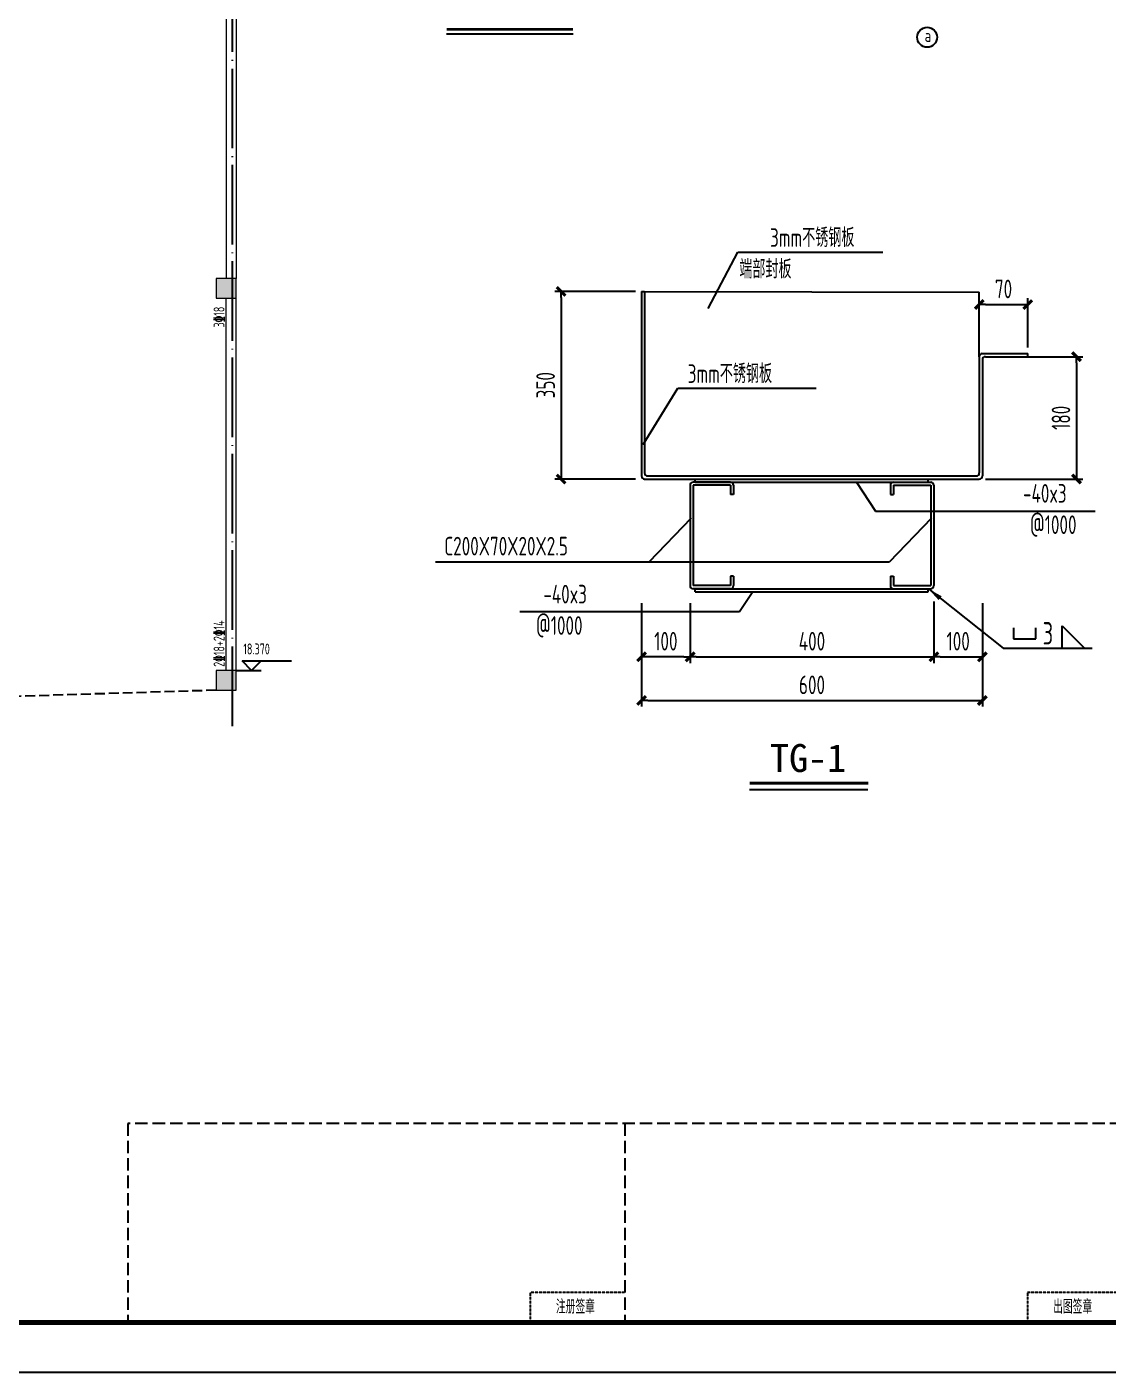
# Model space of a CAD drawing. Extents: x -2331248 to -1198620, y -977263 to -545844.
# Drawn here: x -1379791 to -1352608, y -855128 to -821323 of the extents above; entities that cross this region are included whole.
import ezdxf
from ezdxf.enums import TextEntityAlignment as Align

# ---------------------------------------------------------------- set-up
doc = ezdxf.new("R2010")
doc.units = 0
doc.header["$LTSCALE"] = 1000
doc.header["$MEASUREMENT"] = 0
doc.linetypes.add('DASH', pattern=[0.35, 0.25, -0.1])
doc.linetypes.add('DOTE', pattern=[2.42, 2, -0.2, 0.02, -0.2])
doc.layers.get('0').update_dxf_attribs({"linetype": 'CONTINUOUS'})
doc.layers.get('DEFPOINTS').update_dxf_attribs({"linetype": 'CONTINUOUS'})
for name, color, linetype in [('COLU', 3, 'CONTINUOUS'), ('DIM', 3, 'CONTINUOUS'), ('DOTE', 1, 'DOTE'), ('NUM', 7, 'CONTINUOUS'), ('PUB_TITLE', 4, 'CONTINUOUS'), ('TEXT', 7, 'CONTINUOUS'), ('t图框', 222, 'CONTINUOUS'), ('WELD', 7, 'CONTINUOUS'), ('构件', 74, 'CONTINUOUS'), ('柱涂实', 54, 'CONTINUOUS'), ('粗实线', 7, 'CONTINUOUS'), ('细实线', 112, 'CONTINUOUS')]:
    doc.layers.add(name, color=color, linetype=linetype)
for name, color, linetype, lineweight in [('S_Beam', 4, 'CONTINUOUS', 18), ('S_BeamDimLocalVer', 7, 'CONTINUOUS', 25), ('S_Cl', 2, 'CONTINUOUS', 9)]:
    doc.layers.add(name, color=color, linetype=linetype, lineweight=lineweight)
doc.styles.add('HZTXT', font='tssdeng.shx', dxfattribs={"width": 0.7, "bigfont": 'tssdchn.shx'})
doc.styles.get("Standard").update_dxf_attribs({"font": 'txt.shx', "height": 3, "bigfont": 'hztxt.shx'})
doc.styles.add('TSSD_DIMENSION', font='Tssdeng.shx', dxfattribs={"width": 0.7, "bigfont": 'hztxt.shx'})
doc.styles.add('TSSD_Label', font='Tssdeng.shx', dxfattribs={"width": 0.7, "bigfont": 'hztxt.shx'})
doc.styles.add('TSSD_REIN', font='Tssdeng.shx', dxfattribs={"width": 0.7, "bigfont": 'hztxt.shx'})
doc.styles.add('房间名称', font='SIMPLEX', dxfattribs={"width": 0.7, "bigfont": '0HZTXT'})
doc.styles.add('黑体', font='SIMHEI.TTF', dxfattribs={"width": 1.4})
doc.dimstyles.new('TSSD_125_125', dxfattribs={"dimscale": 1.25, "dimtxt": 300, "dimasz": 100, "dimexe": 100, "dimexo": 100, "dimgap": 100, "dimtad": 1, "dimdec": 0, "dimzin": 0, "dimdsep": 46, "dimtxsty": 'TSSD_DIMENSION', "dimblk": '_TSDBK', "dimblk1": '_TSDBK', "dimblk2": '_TSDBK', "dimsah": 1, "dimcen": 0, "dimclrt": 7, "dimadec": 0, "dimazin": 0, "dimtfac": 1, "dimtdec": 0, "dimtix": 1, "dimtmove": 2, "dimatfit": 3, "dimldrblk": '_TSDBK', "dimfxl": 1, "dimtolj": 1, "dimtzin": 0, "dimarcsym": 0})
doc.dimstyles.new('TSSD_LEADER_STYLE_300.0', dxfattribs={"dimtxt": 0.18, "dimasz": 300, "dimexe": 0.18, "dimexo": 0.0625, "dimgap": 0.09, "dimtad": 0, "dimtih": 1, "dimtoh": 1, "dimdec": 4, "dimzin": 0, "dimdsep": 46, "dimtxsty": 'Standard', "dimcen": 0.09, "dimadec": 0, "dimazin": 0, "dimtfac": 1, "dimtdec": 4, "dimtofl": 0, "dimtmove": 0, "dimatfit": 3, "dimfxl": 1, "dimtolj": 1, "dimtzin": 0, "dimarcsym": 0})

# ---------------------------------------------------------------- blocks, each defined once
blk = doc.blocks.new('ASDDA')
at = {"layer": 't图框', "linetype": 'DASH'}
for p, q in [((-295866, 3065618), (-315866, 3065618)), ((-315866, 3065618), (-315866, 3061618)), ((-305866, 3065618), (-305866, 3061618))]:
    blk.add_line(p, q, dxfattribs=at)
at = {"layer": 't图框', "linetype": 'DASH', "ltscale": 0.01}
for p, q in [((-307773, 3062218), (-307773, 3061618)), ((-305866, 3062218), (-307773, 3062218)), ((-295866, 3062218), (-297772, 3062218)), ((-297772, 3062218), (-297772, 3061618))]:
    blk.add_line(p, q, dxfattribs=at)
at = {"layer": 't图框'}
blk.add_line((-315866, 3061618), (-273366, 3061618), dxfattribs=at)
at = {"style": '房间名称', "width": 0.7}
for s, p in [('注册签章', (-307254, 3061794)), ('出图签章', (-297254, 3061794))]:
    blk.add_text(s, height=280, dxfattribs=at).set_placement(p)
blk = doc.blocks.new('A$C0A29128D')
blk.add_circle((13018.8, -4675), 200)
at = {"layer": 'NUM', "const_width": 50}
blk.add_lwpolyline([(5896.4, -4514.8), (3353.4, -4514.8)], dxfattribs=at)
at = {"layer": 'NUM'}
blk.add_lwpolyline([(5896.4, -4614.8), (3353.4, -4614.8)], dxfattribs=at)
at = {"style": 'HZTXT', "width": 0.8}
blk.add_text('a', height=250, dxfattribs=at).set_placement((12967.5, -4767.1))
blk = doc.blocks.new('_TSDBK')
blk.add_line((-1, 0), (0, 0))
at = {"const_width": 0.5}
blk.add_lwpolyline([(-0.7, -0.7), (0.7, 0.7)], dxfattribs=at)
blk = doc.blocks.new('*D1279')
at = {"color": 0, "linetype": 'ByBlock'}
for p, q in [((467822, -2431781), (467822, -2432985)), ((472725, -2431748), (472725, -2432985)), ((467947, -2432860), (472600, -2432860))]:
    blk.add_line(p, q, dxfattribs=at)
at = {"layer": 'DEFPOINTS', "color": 0, "linetype": 'ByBlock'}
for p in [(467822, -2431656), (472725, -2431623), (472725, -2432860)]:
    blk.add_point(p, dxfattribs=at)
at = {"color": 0, "linetype": 'ByBlock', "xscale": 125, "yscale": 125, "zscale": 125, "rotation": 180}
blk.add_blockref('_TSDBK', (467822, -2432860), dxfattribs=at)
at = {"color": 0, "linetype": 'ByBlock', "xscale": 125, "yscale": 125, "zscale": 125}
blk.add_blockref('_TSDBK', (472725, -2432860), dxfattribs=at)
at = {"color": 7, "linetype": 'ByBlock', "insert": (470273, -2432547), "char_height": 375, "attachment_point": 5, "style": 'TSSD_DIMENSION'}
blk.add_mtext('\\A1;400', dxfattribs=at)
blk = doc.blocks.new('*D1280')
at = {"color": 0, "linetype": 'ByBlock'}
for p, q in [((487080, -2423867), (487080, -2425948)), ((493935, -2423867), (493935, -2425948)), ((487205, -2425823), (493810, -2425823))]:
    blk.add_line(p, q, dxfattribs=at)
at = {"layer": 'DEFPOINTS', "color": 0, "linetype": 'ByBlock'}
for p in [(487080, -2423742), (493935, -2423742), (493935, -2425823)]:
    blk.add_point(p, dxfattribs=at)
at = {"color": 0, "linetype": 'ByBlock', "xscale": 125, "yscale": 125, "zscale": 125, "rotation": 180}
blk.add_blockref('_TSDBK', (487080, -2425823), dxfattribs=at)
at = {"color": 0, "linetype": 'ByBlock', "xscale": 125, "yscale": 125, "zscale": 125}
blk.add_blockref('_TSDBK', (493935, -2425823), dxfattribs=at)
at = {"color": 7, "linetype": 'ByBlock', "insert": (490508, -2425510), "char_height": 375, "attachment_point": 5, "style": 'TSSD_DIMENSION'}
blk.add_mtext('\\A1;600', dxfattribs=at)
blk = doc.blocks.new('*D1281')
at = {"color": 0, "linetype": 'ByBlock'}
for p, q in [((466846, -2431781), (466846, -2432985)), ((467822, -2431781), (467822, -2432985)), ((467697, -2432860), (466971, -2432860))]:
    blk.add_line(p, q, dxfattribs=at)
at = {"layer": 'DEFPOINTS', "color": 0, "linetype": 'ByBlock'}
for p in [(466846, -2431656), (467822, -2431656), (466846, -2432860)]:
    blk.add_point(p, dxfattribs=at)
at = {"color": 0, "linetype": 'ByBlock', "xscale": 125, "yscale": 125, "zscale": 125, "rotation": 180}
blk.add_blockref('_TSDBK', (466846, -2432860), dxfattribs=at)
at = {"color": 0, "linetype": 'ByBlock', "xscale": 125, "yscale": 125, "zscale": 125}
blk.add_blockref('_TSDBK', (467822, -2432860), dxfattribs=at)
at = {"color": 7, "linetype": 'ByBlock', "insert": (467334, -2432547), "char_height": 375, "attachment_point": 5, "style": 'TSSD_DIMENSION'}
blk.add_mtext('\\A1;100', dxfattribs=at)
blk = doc.blocks.new('*D1282')
at = {"color": 0, "linetype": 'ByBlock'}
for p, q in [((472725, -2431748), (472725, -2432985)), ((473701, -2431781), (473701, -2432985)), ((472850, -2432860), (473576, -2432860))]:
    blk.add_line(p, q, dxfattribs=at)
at = {"layer": 'DEFPOINTS', "color": 0, "linetype": 'ByBlock'}
for p in [(472725, -2431623), (473701, -2431656), (473701, -2432860)]:
    blk.add_point(p, dxfattribs=at)
at = {"color": 0, "linetype": 'ByBlock', "xscale": 125, "yscale": 125, "zscale": 125, "rotation": 180}
blk.add_blockref('_TSDBK', (472725, -2432860), dxfattribs=at)
at = {"color": 0, "linetype": 'ByBlock', "xscale": 125, "yscale": 125, "zscale": 125}
blk.add_blockref('_TSDBK', (473701, -2432860), dxfattribs=at)
at = {"color": 7, "linetype": 'ByBlock', "insert": (473213, -2432547), "char_height": 375, "attachment_point": 5, "style": 'TSSD_DIMENSION'}
blk.add_mtext('\\A1;100', dxfattribs=at)
blk = doc.blocks.new('*D1283')
at = {"color": 0, "linetype": 'ByBlock'}
for p, q in [((486955, -2417663), (485338, -2417663)), ((485463, -2417788), (485463, -2421310)), ((486955, -2421435), (485338, -2421435))]:
    blk.add_line(p, q, dxfattribs=at)
at = {"layer": 'DEFPOINTS', "color": 0, "linetype": 'ByBlock'}
for p in [(487080, -2417663), (485463, -2421435), (487080, -2421435)]:
    blk.add_point(p, dxfattribs=at)
at = {"color": 0, "linetype": 'ByBlock', "xscale": 125, "yscale": 125, "zscale": 125}
for p, rotation in [((485463, -2417663), 90), ((485463, -2421435), 270)]:
    blk.add_blockref('_TSDBK', p, dxfattribs=dict(at, rotation=rotation))
at = {"color": 7, "linetype": 'ByBlock', "insert": (485150, -2419549), "char_height": 375, "attachment_point": 5, "rotation": 90, "style": 'TSSD_DIMENSION'}
blk.add_mtext('\\A1;350', dxfattribs=at)
blk = doc.blocks.new('*D1284')
at = {"color": 0, "linetype": 'ByBlock'}
for p, q in [((493873, -2418850), (493873, -2417801)), ((493998, -2417926), (494722, -2417926)), ((494847, -2418788), (494847, -2417801))]:
    blk.add_line(p, q, dxfattribs=at)
at = {"layer": 'DEFPOINTS', "color": 0, "linetype": 'ByBlock'}
for p in [(494847, -2417926), (493873, -2418975), (494847, -2418913)]:
    blk.add_point(p, dxfattribs=at)
at = {"color": 0, "linetype": 'ByBlock', "xscale": 125, "yscale": 125, "zscale": 125, "rotation": 180}
blk.add_blockref('_TSDBK', (493873, -2417926), dxfattribs=at)
at = {"color": 0, "linetype": 'ByBlock', "xscale": 125, "yscale": 125, "zscale": 125}
blk.add_blockref('_TSDBK', (494847, -2417926), dxfattribs=at)
at = {"color": 7, "linetype": 'ByBlock', "insert": (494360, -2417614), "char_height": 375, "attachment_point": 5, "style": 'TSSD_DIMENSION'}
blk.add_mtext('\\A1;70', dxfattribs=at)
blk = doc.blocks.new('*D1285')
at = {"color": 0, "linetype": 'ByBlock'}
for p, q in [((494421, -2418975), (495953, -2418975)), ((495828, -2419100), (495828, -2421310)), ((493998, -2421435), (495953, -2421435))]:
    blk.add_line(p, q, dxfattribs=at)
at = {"layer": 'DEFPOINTS', "color": 0, "linetype": 'ByBlock'}
for p in [(494296, -2418975), (493873, -2421435), (495828, -2421435)]:
    blk.add_point(p, dxfattribs=at)
at = {"color": 0, "linetype": 'ByBlock', "xscale": 125, "yscale": 125, "zscale": 125}
for p, rotation in [((495828, -2418975), 90), ((495828, -2421435), 270)]:
    blk.add_blockref('_TSDBK', p, dxfattribs=dict(at, rotation=rotation))
at = {"color": 7, "linetype": 'ByBlock', "insert": (495516, -2420205), "char_height": 375, "attachment_point": 5, "rotation": 90, "style": 'TSSD_DIMENSION'}
blk.add_mtext('\\A1;180', dxfattribs=at)
blk = doc.blocks.new('_WELD004')
at = {"color": 0, "linetype": 'ByBlock'}
for p, q in [((0, 1), (1, 0)), ((0, 0), (0, 1))]:
    blk.add_line(p, q, dxfattribs=at)
blk = doc.blocks.new('_WELD0013')
at = {"color": 0, "linetype": 'ByBlock'}
for p, q in [((0.5, 1), (0, 1)), ((0.5, 0), (0.5, 1)), ((0, 0), (0.5, 0))]:
    blk.add_line(p, q, dxfattribs=at)
blk = doc.blocks.new('A$C14276679')
at = {"layer": 'COLU'}
blk.add_line((10939.1, 8700.6, -49.8), (10939.1, 9999.4, -49.8), dxfattribs=at)
at = {"layer": 'WELD'}
blk.add_line((11422.6, 2839.1), (13208.4, 2839.1), dxfattribs=at)
at = {"layer": '细实线'}
for p, q in [((5488.9, 9668.5, -49.8), (6083.1, 10804.5, -49.8)), ((6083.1, 10804.5, -49.8), (9001.9, 10804.5, -49.8)), ((4146.5, 10012.5, -49.8), (4209, 10012.5, -49.8)), ((4146.5, 10012.5, -49.8), (4146.5, 6302.9, -49.8)), ((4209, 10012.5, -49.8), (10939.1, 9999.4, -49.8)), ((4209, 10012.5, -49.8), (4209, 6365.4, -49.8)), ((10939.1, 8700.6, -49.8), (10939.1, 6365.4, -49.8)), ((10998.5, 8763, -49.8), (11913.8, 8763, -49.8)), ((11061, 8700.6, -49.8), (11913.8, 8700.6, -49.8)), ((11913.8, 8700.6, -49.8), (11913.8, 8763, -49.8)), ((11001.5, 8641.1, -49.8), (11001.5, 6302.9, -49.8)), ((4175.7, 6932.5, -49.8), (4877.4, 8068.4, -49.8)), ((4877.4, 8068.4, -49.8), (7660.8, 8068.4, -49.8)), ((4209, 6240.5, -49.8), (10939.1, 6240.5, -49.8)), ((4271.4, 6302.9, -49.8), (10876.6, 6302.9, -49.8)), ((5224.6, 6178, -49.8), (5224.6, 6240.5, -49.8)), ((9907.9, 6177.5, -49.8), (9907.9, 6239.9, -49.8)), ((5122.5, 6115, -49.8), (5122.5, 4097.4, -49.8)), ((5934.6, 6177.5, -49.8), (5184.9, 6177.5, -49.8)), ((5934.6, 6115, -49.8), (5184.9, 6115, -49.8)), ((5184.9, 6115, -49.8), (5184.9, 4097.4, -49.8)), ((5224.6, 6178, -49.8), (9907.9, 6177.5, -49.8)), ((5934.6, 6115, -49.8), (5934.6, 5927.6, -49.8)), ((5997.1, 6115, -49.8), (5997.1, 5927.6, -49.8)), ((8469, 6177.5, -49.8), (8850, 5598, -49.8)), ((9150.9, 6115, -49.8), (9150.9, 5927.6, -49.8)), ((9213.4, 6177.5, -49.8), (9963.1, 6177.5, -49.8)), ((9213.4, 6115, -49.8), (9213.4, 5927.6, -49.8)), ((9213.4, 6115, -49.8), (9963.1, 6115, -49.8)), ((9963.1, 6115, -49.8), (9963.1, 4097.4, -49.8)), ((10025.6, 6115, -49.8), (10025.6, 4097.4, -49.8)), ((5997.1, 5927.6, -49.8), (5934.6, 5927.6, -49.8)), ((9150.9, 5927.6, -49.8), (9213.4, 5927.6, -49.8)), ((5145.9, 5456.9, -49.8), (4293.5, 4569.2, 13.9)), ((8850, 5598, -49.8), (13271.7, 5598, -49.8)), ((9976, 5456.9, -49.8), (9123.6, 4569.2, 13.9)), ((9123.6, 4569.2), (0, 4569.2)), ((5934.6, 4097.4, -49.8), (5184.9, 4097.4, -49.8)), ((5934.6, 4284.9, -49.8), (5934.6, 4097.4, -49.8)), ((5997.1, 4284.9, -49.8), (5934.6, 4284.9, -49.8)), ((5997.1, 4284.9, -49.8), (5997.1, 4097.4, -49.8)), ((9150.9, 4284.9, -49.8), (9150.9, 4097.4, -49.8)), ((9150.9, 4284.9, -49.8), (9213.4, 4284.9, -49.8)), ((9213.4, 4284.9, -49.8), (9213.4, 4097.4, -49.8)), ((9213.4, 4097.4, -49.8), (9963.1, 4097.4, -49.8)), ((5934.6, 4035, -49.8), (5184.9, 4035, -49.8)), ((5224.6, 4035, -49.8), (9907.9, 4035, -49.8)), ((5224.6, 3972.5, -49.8), (5224.6, 4035, -49.8)), ((5224.6, 3972.5, -49.8), (9907.9, 3972.5, -49.8)), ((6382.8, 3972.5, -49.8), (6119.4, 3572, -49.8)), ((9213.4, 4035, -49.8), (9963.1, 4035, -49.8)), ((9907.9, 3972.5, -49.8), (9907.9, 4035, -49.8)), ((6119.4, 3572, -49.8), (1697.8, 3572, -49.8)), ((6319.3, 0, -49.8), (8697.5, 0, -49.8))]:
    blk.add_line(p, q, dxfattribs=at)
at = {"layer": '细实线', "const_width": 62.5, "elevation": -49.8}
blk.add_lwpolyline([(6319.3, 125), (8710, 125)], dxfattribs=at)
at = {"layer": '细实线'}
for centre, radius, start, end in [((11001.5, 8700.6, -49.8), 62.5, 92.78134, 180), ((11059, 8643.1, -49.8), 57.5, 87.97787, 182.01876), ((4209, 6302.9, -49.8), 62.5, 180, 270), ((4271.4, 6365.4, -49.8), 62.5, 180, 270), ((10876.6, 6365.4, -49.8), 62.5, 270, 0), ((10939.1, 6302.9, -49.8), 62.5, 270, 0), ((5184.9, 6115, -49.8), 62.5, 90, 180), ((5934.6, 6115, -49.8), 62.5, 0, 90), ((9213.4, 6115, -49.8), 62.5, 90, 180), ((9963.1, 6115, -49.8), 62.5, 0, 90), ((5184.9, 4097.4, -49.8), 62.5, 180, 270), ((5934.6, 4097.4, -49.8), 62.5, 270, 0), ((9213.4, 4097.4, -49.8), 62.5, 180, 270), ((9963.1, 4097.4, -49.8), 62.5, 270, 0)]:
    blk.add_arc(centre, radius, start, end, dxfattribs=at)
at = {"layer": 'WELD', "xscale": 450, "yscale": 450, "zscale": 450, "rotation": 270}
blk.add_blockref('_WELD0013', (11628.1, 3252.3), dxfattribs=at)
at = {"layer": 'WELD', "xscale": 450, "yscale": 450, "zscale": 450}
blk.add_blockref('_WELD004', (12608.4, 2839.1), dxfattribs=at)
at = {"layer": 'TEXT', "style": 'TSSD_Label', "width": 0.7}
blk.add_text('3', height=450, dxfattribs=at).set_placement((12213.8, 2914.1))
at = {"layer": '粗实线', "style": '黑体'}
blk.add_text('TG-1', height=562.27, dxfattribs=at).set_placement((6730.5, 350, -49.8))
at = {"layer": '细实线', "style": 'TSSD_REIN', "width": 0.7}
for s, p in [('3mm不锈钢板', (6730.6, 10907.7, -49.8)), ('端部封板', (6112.1, 10273.1, -49.8)), ('3mm不锈钢板', (5074.8, 8171.7, -49.8)), ('-40x3', (11818.9, 5764.8, -49.8)), ('@1000', (11957.5, 5134.9, -49.8)), ('C200X70X20X2.5', (178.1, 4703.9, -49.8)), ('-40x3', (2171.3, 3738.8, -49.8)), ('@1000', (2022.6, 3108.9, -49.8))]:
    blk.add_text(s, height=375, dxfattribs=at).set_placement(p)
at = {"layer": 'DIM'}
for base, p1, p2, text, picture, middle, set_off in [((11913.8, 9749.5, -49.8), (10939.1, 8700.6, -49.8), (11913.8, 8763, -49.8), '70', '*D1284', (11426.4, 10062, -49.8), (-482933.5, 2427675.7)), ((11001.5, 1790.2, -49.8), (4146.5, 3871.1, -49.8), (11001.5, 3871.1, -49.8), '600', '*D1280', (7574, 2102.7, -49.8), (-482933.5, 2427612.7)), ((4146.5, 2667.6, -49.8), (5122.5, 3871.1, -49.8), (4146.5, 3871.1, -49.8), '100', '*D1281', (4634.5, 2980.1, -49.8), (-462699.1, 2435527.1)), ((10025.6, 2667.6, -49.8), (5122.5, 3871.1, -49.8), (10025.6, 3903.8, -49.8), '400', '*D1279', (7574, 2980.1, -49.8), (-462699.1, 2435527.1)), ((11001.5, 2667.6, -49.8), (10025.6, 3903.8, -49.8), (11001.5, 3871.1, -49.8), '100', '*D1282', (10513.6, 2980.1, -49.8), (-462699.1, 2435527.1))]:
    dim = blk.add_linear_dim(base=base, p1=p1, p2=p2, text=text, dimstyle='TSSD_125_125', dxfattribs=at)
    dim.commit()
    dim.dimension.update_dxf_attribs({"geometry": picture, "text_midpoint": middle, "insert": set_off})
for base, p1, p2, text, picture, middle in [((2529.1, 6240.5, -49.8), (4146.5, 10012.5, -49.8), (4146.5, 6240.5, -49.8), '350', '*D1283', (2216.6, 8126.5, -49.8)), ((12894.8, 6240.5, -49.8), (11362.9, 8700.6, -49.8), (10939.1, 6240.5, -49.8), '180', '*D1285', (12582.3, 7470.5, -49.8))]:
    dim = blk.add_linear_dim(base=base, p1=p1, p2=p2, angle=90, text=text, dimstyle='TSSD_125_125', dxfattribs=at)
    dim.commit()
    dim.dimension.update_dxf_attribs({"geometry": picture, "text_midpoint": middle, "insert": (-482933.5, 2427675.7)})
at = {"layer": 'WELD'}
blk.add_leader([(9916.4, 4032.1), (11422.6, 2839.1)], dimstyle='TSSD_LEADER_STYLE_300.0', dxfattribs=at)

msp = doc.modelspace()

# ---------------------------------------------------------------- hatches: boundary and pattern name
at = {"layer": '柱涂实'}
for points in [[(-1374533.5, -828143.1), (-1374533.5, -827643.1), (-1375033.5, -827643.1), (-1375033.5, -828143.1)], [(-1374533.5, -837993.1), (-1374533.5, -837493.1), (-1375033.5, -837493.1), (-1375033.5, -837993.1)]]:
    msp.add_hatch(color=256, dxfattribs=at).paths.add_polyline_path(points)

# ---------------------------------------------------------------- linework, layer by layer
at = {"linetype": 'DASH'}
msp.add_line((-1375033.5, -837993.1), (-1433794.5, -839797.1), dxfattribs=at)
at = {"layer": 'DOTE'}
msp.add_line((-1374625.9, -838893.1), (-1374625.9, -786893.1), dxfattribs=at)
at = {"layer": 'PUB_TITLE'}
msp.add_lwpolyline([(-1454253.9, -855128), (-1322878.9, -855128), (-1322878.9, -780878), (-1454253.9, -780878)], close=True, dxfattribs=at)
at = {"layer": 'PUB_TITLE', "const_width": 125}
msp.add_lwpolyline([(-1451128.9, -853878), (-1324128.9, -853878), (-1324128.9, -782128), (-1451128.9, -782128)], close=True, dxfattribs=at)
at = {"layer": 'S_Beam', "ltscale": 1}
for p, q in [((-1374783.5, -818143.1), (-1374783.5, -827643.1)), ((-1374533.5, -818143.1), (-1374533.5, -827643.1)), ((-1374783.5, -837493.1), (-1374783.5, -828143.1)), ((-1374533.5, -837493.1), (-1374533.5, -828143.1))]:
    msp.add_line(p, q, dxfattribs=at)
at = {"layer": 'S_Cl', "ltscale": 1}
for points in [[(-1374533.5, -828143.1), (-1374533.5, -827643.1), (-1375033.5, -827643.1), (-1375033.5, -828143.1)], [(-1374533.5, -837993.1), (-1374533.5, -837493.1), (-1375033.5, -837493.1), (-1375033.5, -837993.1)]]:
    msp.add_lwpolyline(points, close=True, dxfattribs=at)
at = {"layer": '构件'}
for p, q in [((-1374377.6, -837255.5), (-1373136.7, -837255.5)), ((-1374140, -837493.1), (-1374377.6, -837255.5)), ((-1373902.4, -837255.5), (-1374140, -837493.1)), ((-1374533.5, -837493.1), (-1373903.5, -837493.1))]:
    msp.add_line(p, q, dxfattribs=at)

# ---------------------------------------------------------------- block references
at = {"xscale": 1.25, "yscale": 1.25, "zscale": 1.25}
for name, p in [('A$C0A29128D', (-1373431.8, -815739.8)), ('A$C14276679', (-1369521, -840486))]:
    msp.add_blockref(name, p, dxfattribs=at)
at = {"lineweight": -3, "xscale": 1.250016957928892, "yscale": 1.250016958278138, "zscale": 1.250016957604765}
msp.add_blockref('ASDDA', (-982417.3, -4680952.9), dxfattribs=at)

# ---------------------------------------------------------------- texts
at = {"layer": 'S_BeamDimLocalVer', "style": 'TSSD_REIN', "width": 0.7}
for s, p in [('3%%13218', (-1374822.2, -828876.7)), ('2%%13218+2%%13214', (-1374822.2, -837403.7))]:
    msp.add_text(s, height=275, rotation=90, dxfattribs=at).set_placement(p)
at = {"layer": '构件', "style": 'TSSD_REIN', "width": 0.7}
msp.add_text('18.370', height=275, dxfattribs=at).set_placement((-1374351.6, -837175.5, 0), align=Align.BOTTOM_LEFT)

doc.saveas('drawing.dxf')
